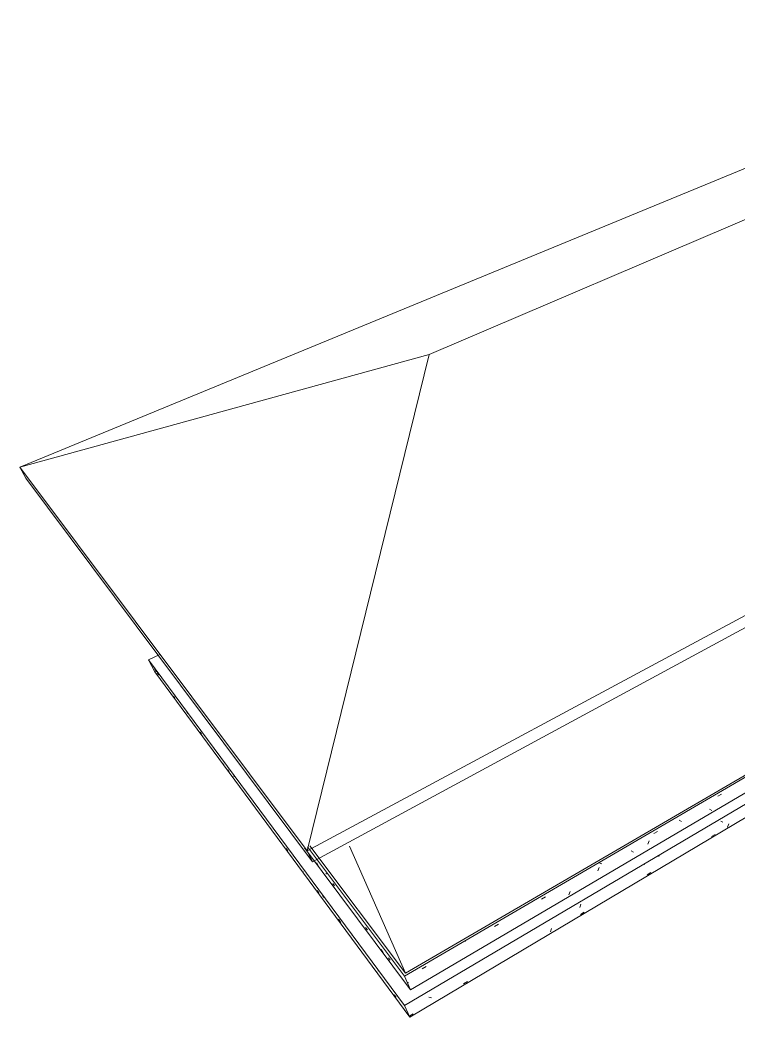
# Model space of a CAD drawing. Header units: inches. Extents: x -562 to 8953, y -6490 to -2066.
# Drawn here: x 2155.7 to 2347.4, y -5361.4 to -5095 of the extents above; entities that cross this region are included whole.
import ezdxf

# ---------------------------------------------------------------- set-up
doc = ezdxf.new("R2010")
doc.units = ezdxf.units.IN
doc.header["$MEASUREMENT"] = 0
for name, color, linetype, lineweight in [('A-ROOF', 132, 'Continuous', 18), ('A-WALL-PATT', 111, 'Continuous', 18), ('I-WALL', 25, 'Continuous', 18), ('S-FNDN', 32, 'Continuous', 18)]:
    doc.layers.add(name, color=color, linetype=linetype, lineweight=lineweight)

# ---------------------------------------------------------------- blocks, each defined once
blk = doc.blocks.new('FP_1_11-3D View 1')
at = {"layer": 'A-WALL-PATT', "lineweight": 9}
for p, q in [((-103.8405, 129.00792), (-103.83905, 129.00878)), ((-103.83929, 129.00814), (-103.83935, 129.00803)), ((-103.86034, 129.00037), (-103.86085, 129.00143)), ((-103.85889, 128.99774), (-103.85986, 128.99582)), ((-103.86728, 128.99198), (-103.86579, 128.99287)), ((-103.88643, 128.98714), (-103.88718, 128.98564)), ((-104.24749, 128.76565), (-104.2478, 128.76485)), ((-104.262, 128.75754), (-104.26337, 128.75836)), ((-104.28103, 128.75046), (-104.28245, 128.75128)), ((-104.27735, 128.74943), (-104.27816, 128.7473)), ((-104.28838, 128.7414), (-104.28614, 128.74273)), ((-104.32183, 128.72955), (-104.32218, 128.72858)), ((-104.33135, 128.72338), (-104.33184, 128.72363)), ((-104.32979, 128.71676), (-104.32747, 128.71814)), ((-104.37231, 128.69783), (-104.37307, 128.69565)), ((-104.37271, 128.69122), (-104.3703, 128.69265)), ((-104.39123, 128.68217), (-104.39197, 128.68)), ((-104.44784, 128.64651), (-104.44528, 128.64803))]:
    blk.add_line(p, q, dxfattribs=at)
blk = doc.blocks.new('FP_1_12-3D View 1')
at = {"layer": 'A-WALL-PATT', "lineweight": 9}
for p, q in [((-103.88271, 129.00221), (-103.8812, 129.00309)), ((-103.88005, 129.00199), (-103.88059, 129.00305)), ((-103.86819, 129.00542), (-103.86871, 129.00649)), ((-103.90131, 128.99133), (-103.89976, 128.99224)), ((-103.89406, 128.9928), (-103.89503, 128.99084)), ((-104.24442, 128.79067), (-104.24227, 128.79193)), ((-104.23, 128.79535), (-104.23129, 128.79623)), ((-104.28425, 128.76737), (-104.28202, 128.76868)), ((-104.28825, 128.75805), (-104.28968, 128.75888)), ((-104.3077, 128.75094), (-104.30918, 128.75176)), ((-104.32551, 128.74324), (-104.3232, 128.74459)), ((-104.32854, 128.73861), (-104.32932, 128.73645)), ((-104.33846, 128.73131), (-104.34002, 128.73211)), ((-104.36063, 128.72143), (-104.36138, 128.71925)), ((-104.35898, 128.7237), (-104.3606, 128.72449)), ((-104.39767, 128.70104), (-104.39522, 128.70247)), ((-104.3793, 128.70604), (-104.38004, 128.70387)), ((-104.4278, 128.68342), (-104.42528, 128.68489)), ((-104.44643, 128.67379), (-104.44721, 128.6741)), ((-104.46355, 128.66455), (-104.46359, 128.66444)), ((-104.47442, 128.65616), (-104.47181, 128.65768))]:
    blk.add_line(p, q, dxfattribs=at)
blk = doc.blocks.new('FP_1_13-3D View 1')
at = {"layer": 'A-WALL-PATT', "lineweight": 9}
for p, q in [((-104.64515, 128.84729), (-104.6464, 128.84945)), ((-104.64464, 128.84658), (-104.64366, 128.84524))]:
    blk.add_line(p, q, dxfattribs=at)
blk = doc.blocks.new('FP_1_14-3D View 1')
at = {"layer": 'A-WALL-PATT', "lineweight": 9}
for p, q in [((-104.63428, 128.83159), (-104.63336, 128.83034)), ((-104.62514, 128.8205), (-104.62631, 128.82252)), ((-104.61715, 128.80841), (-104.61619, 128.80711)), ((-104.60664, 128.79353), (-104.60687, 128.79394)), ((-104.60197, 128.78804), (-104.60179, 128.78735)), ((-104.59939, 128.78438), (-104.5984, 128.78303)), ((-104.59542, 128.78035), (-104.59525, 128.77966)), ((-104.57394, 128.7519), (-104.57386, 128.75149)), ((-104.56283, 128.73681), (-104.56301, 128.73714)), ((-104.56183, 128.73354), (-104.56076, 128.73209)), ((-104.5509, 128.71882), (-104.55081, 128.71822)), ((-104.54196, 128.70664), (-104.54084, 128.70513)), ((-104.53771, 128.70208), (-104.53891, 128.70419)), ((-104.53527, 128.69721), (-104.53523, 128.69684)), ((-104.52827, 128.68812), (-104.52712, 128.68657)), ((-104.52668, 128.68591), (-104.52788, 128.68802)), ((-104.51943, 128.67823), (-104.51939, 128.67775)), ((-104.50275, 128.65527), (-104.50274, 128.65477)), ((-104.49242, 128.63959), (-104.49119, 128.63794))]:
    blk.add_line(p, q, dxfattribs=at)
blk = doc.blocks.new('FP_1_15-3D View 1')
at = {"layer": 'A-WALL-PATT', "lineweight": 9}
for p, q in [((-104.46837, 128.63753), (-104.47, 128.63809)), ((-104.48231, 128.62598), (-104.48007, 128.62731))]:
    blk.add_line(p, q, dxfattribs=at)
blk = doc.blocks.new('FP_1_16-3D View 1')
at = {"layer": 'A-WALL-PATT', "lineweight": 9}
for p, q in [((-104.54095, 128.72224), (-104.54214, 128.72435)), ((-104.53611, 128.71772), (-104.53605, 128.71711)), ((-104.53186, 128.71111), (-104.53072, 128.70959)), ((-104.51164, 128.6827), (-104.51164, 128.68265)), ((-104.51071, 128.68286), (-104.50952, 128.68127)), ((-104.49955, 128.66652), (-104.50075, 128.66866)), ((-104.49613, 128.66338), (-104.49491, 128.66175))]:
    blk.add_line(p, q, dxfattribs=at)
blk = doc.blocks.new('FP_1_17-3D View 1')
at = {"layer": 'A-WALL-PATT', "lineweight": 9}
blk.add_line((-104.48333, 128.64762), (-104.48359, 128.64676), dxfattribs=at)

msp = doc.modelspace()

# ---------------------------------------------------------------- linework, layer by layer
at = {"layer": 'A-ROOF'}
for p, q in [((2445.35, -5094.99), (2155.66, -5214.48)), ((2264.94, -5184.38), (2439.22, -5109.97)), ((2155.66, -5214.48), (2264.94, -5184.38)), ((2232.38, -5317.06), (2264.94, -5184.38)), ((2155.66, -5214.48), (2232.38, -5317.06)), ((2155.66, -5214.48), (2157.21, -5217.44)), ((2233.75, -5319.97), (2157.21, -5217.44)), ((2232.38, -5317.06), (2352.98, -5252.13)), ((2352.49, -5255.63), (2233.75, -5319.97)), ((2233.75, -5319.97), (2232.38, -5317.06))]:
    msp.add_line(p, q, dxfattribs=at)
at = {"layer": 'I-WALL'}
for p, q in [((2258.65, -5349.69), (2365.09, -5287.59)), ((2233.1, -5315.67), (2258.65, -5349.69)), ((2258.65, -5349.69), (2243.66, -5315.73))]:
    msp.add_line(p, q, dxfattribs=at)
at = {"layer": 'S-FNDN'}
for p, q in [((2190.01, -5265.98), (2192.87, -5264.62)), ((2191.65, -5269.22), (2190.01, -5265.98)), ((2258.37, -5358.36), (2190.01, -5265.98)), ((2191.65, -5269.22), (2259.76, -5361.43)), ((2365.44, -5287.93), (2258.34, -5350.47)), ((2259.97, -5354.14), (2366, -5291.74)), ((2365.23, -5295.14), (2258.37, -5358.36)), ((2259.76, -5361.43), (2365.71, -5298.35)), ((2231.64, -5316.25), (2259.97, -5354.14)), ((2258.34, -5350.47), (2232.45, -5315.93)), ((2259.97, -5354.14), (2258.34, -5350.47)), ((2259.76, -5361.43), (2258.37, -5358.36))]:
    msp.add_line(p, q, dxfattribs=at)

# ---------------------------------------------------------------- block references
at = {"layer": 'S-FNDN', "lineweight": 9, "xscale": 415.4509395987546, "yscale": 415.4509395987546, "zscale": 415.4509395987546}
for name in ['FP_1_12-3D View 1', 'FP_1_11-3D View 1', 'FP_1_13-3D View 1', 'FP_1_14-3D View 1', 'FP_1_16-3D View 1', 'FP_1_17-3D View 1', 'FP_1_15-3D View 1']:
    msp.add_blockref(name, (45667.04, -58798.9), dxfattribs=at)

doc.saveas('drawing.dxf')
